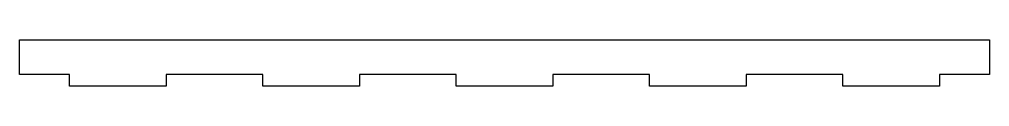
# Model space of a CAD drawing. Header units: millimetres. Extents: x -279 to -13, y -216 to -203.
import ezdxf

# ---------------------------------------------------------------- set-up
doc = ezdxf.new("R2010")
doc.units = ezdxf.units.MM
doc.layers.get('0').update_dxf_attribs({"linetype": 'CONTINUOUS'})

msp = doc.modelspace()

# ---------------------------------------------------------------- linework, layer by layer
msp.add_lwpolyline([(-12.75, -212.7), (-26.55, -212.7), (-26.55, -215.9), (-53.11, -215.9), (-53.11, -212.7), (-79.66, -212.7), (-79.66, -215.9), (-106.22, -215.9), (-106.22, -212.7), (-132.77, -212.7), (-132.77, -215.9), (-159.33, -215.9), (-159.33, -212.7), (-185.88, -212.7), (-185.88, -215.9), (-212.44, -215.9), (-212.44, -212.7), (-238.99, -212.7), (-238.99, -215.9), (-265.55, -215.9), (-265.55, -212.7), (-279.35, -212.7), (-279.35, -203.2), (-12.75, -203.2)], close=True)

doc.saveas('drawing.dxf')
